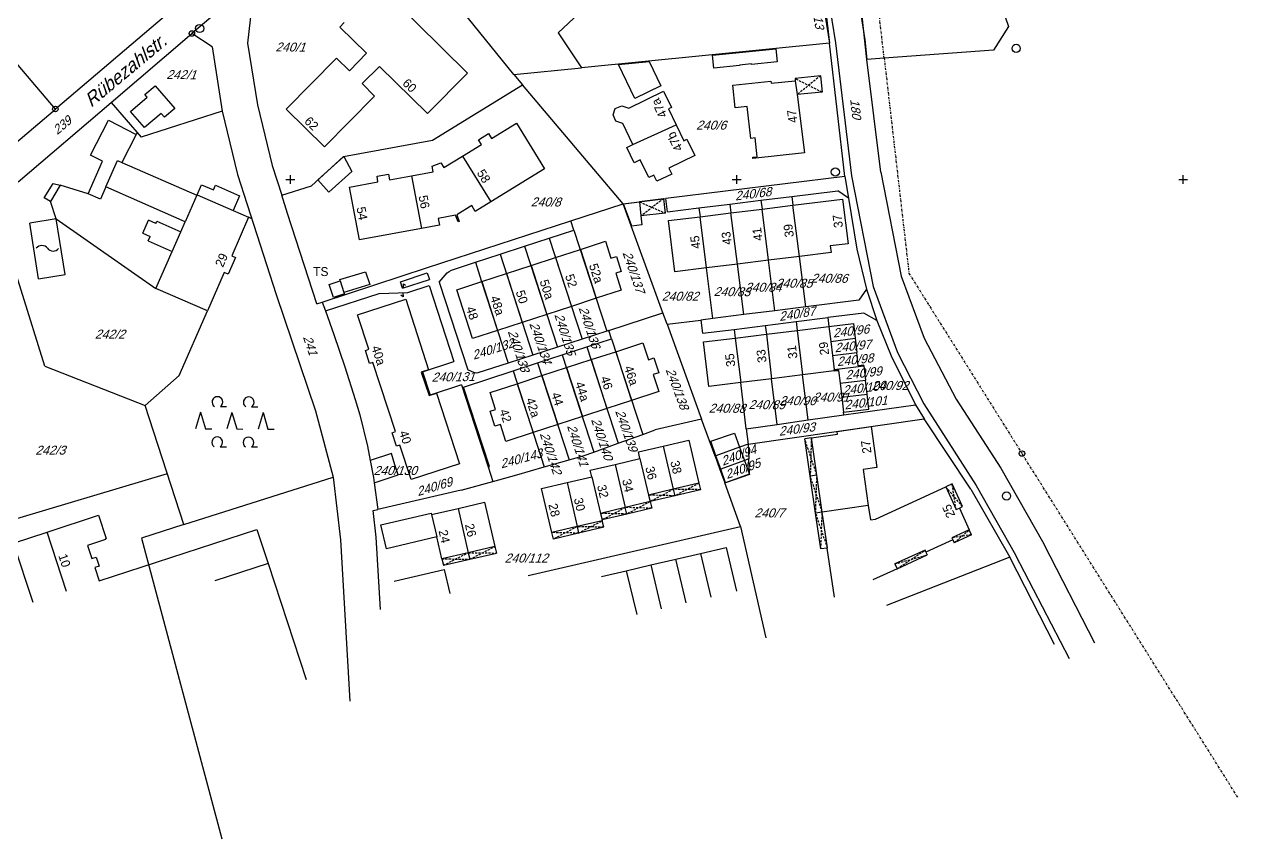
# Model space of a CAD drawing. Extents: x 4459737 to 4461180, y 5304018 to 5304640.
# Drawn here: x 4460840.4 to 4461112.2, y 5304052.4 to 5304234.8 of the extents above; entities that cross this region are included whole.
import ezdxf

# ---------------------------------------------------------------- set-up
doc = ezdxf.new("R2010")
doc.units = 0
doc.header["$MEASUREMENT"] = 0
doc.linetypes.add('DASHDOT', pattern=[1, 0.5, -0.25, 0, -0.25])
doc.linetypes.add('DASHED', pattern=[0.75, 0.5, -0.25])
for name, color, linetype in [('1', 7, 'CONTINUOUS'), ('10', 7, 'CONTINUOUS'), ('14', 7, 'CONTINUOUS'), ('15', 7, 'CONTINUOUS'), ('3', 7, 'CONTINUOUS'), ('4', 7, 'CONTINUOUS'), ('5', 7, 'CONTINUOUS'), ('6', 7, 'CONTINUOUS'), ('7', 7, 'CONTINUOUS'), ('8', 7, 'CONTINUOUS'), ('9', 7, 'CONTINUOUS')]:
    doc.layers.add(name, color=color, linetype=linetype)
doc.styles.add('txt', font='TXT', dxfattribs={"height": 0.2})

# ---------------------------------------------------------------- blocks, each defined once
blk = doc.blocks.new('10')
at = {"layer": '1', "color": 2, "linetype": 'CONTINUOUS'}
blk.add_circle((0, 0), 0.61, dxfattribs=at)
blk = doc.blocks.new('3')
at = {"layer": '1', "color": 2, "linetype": 'CONTINUOUS'}
blk.add_circle((0, 0), 0.917, dxfattribs=at)
blk = doc.blocks.new('251')
at = {"layer": '9', "color": 4, "linetype": 'CONTINUOUS'}
for centre, start, end in [((-1.249998, -0.968467), 37.767621, 142.232379), ((1.249998, 0.968467), 217.767621, 322.232379)]:
    blk.add_arc(centre, 1.581273, start, end, dxfattribs=at)
blk = doc.blocks.new('200')
at = {"layer": '9', "color": 3, "linetype": 'CONTINUOUS'}
for p, q in [((-2.586837, 3.149885), (-1.186839, 3.149885)), ((4.413153, 3.149885), (5.813151, 3.149885)), ((-6.99999, 1.849997), (-8.099988, -1.849997)), ((-6.99999, 1.849997), (-5.899991, -1.849997)), ((0, 1.849997), (-1.099998, -1.849997)), ((0, 1.849997), (1.099998, -1.849997)), ((6.99999, 1.849997), (5.899991, -1.849997)), ((6.99999, 1.849997), (8.099988, -1.849997)), ((-5.899991, -1.849997), (-4.499993, -1.849997)), ((1.099998, -1.849997), (2.499996, -1.849997)), ((8.099988, -1.849997), (9.499986, -1.849997)), ((-2.586837, -5.850101), (-1.186839, -5.850101)), ((4.413153, -5.850101), (5.813151, -5.850101))]:
    blk.add_line(p, q, dxfattribs=at)
for centre in [(-3.249995, 4.149994), (3.749994, 4.149994), (-3.249995, -4.849993), (3.749994, -4.849993)]:
    blk.add_arc(centre, 1.199998, 303.547812, 236.700279, dxfattribs=at)
blk = doc.blocks.new('400')
at = {"layer": '15', "color": 7, "linetype": 'CONTINUOUS'}
for p, q in [((-1, 0), (0, 0)), ((0, 0), (0, 1)), ((0, 0), (1, 0)), ((0, -1), (0, 0))]:
    blk.add_line(p, q, dxfattribs=at)
blk = doc.blocks.new('50')
at = {"layer": '4', "color": 2, "linetype": 'CONTINUOUS'}
for p, q in [((0, 0), (0, 0.930001)), ((0, 0.930001), (0.460001, 0.580001))]:
    blk.add_line(p, q, dxfattribs=at)

msp = doc.modelspace()

# ---------------------------------------------------------------- linework, layer by layer
at = {"layer": '10', "color": 30, "linetype": 'CONTINUOUS'}
for p, q in [((4461019.44, 5304247.46), (4461022.1, 5304230.64)), ((4461025.96, 5304248.54), (4461028.67, 5304231.29)), ((4461022.1, 5304230.64), (4461025.69, 5304200.83)), ((4461028.67, 5304231.29), (4461029.17, 5304226.91)), ((4461032.24, 5304201.63), (4461029.17, 5304226.91)), ((4460865.7, 5304210.51), (4460865.48, 5304210.08)), ((4461025.69, 5304200.83), (4461030.55, 5304176.03)), ((4461032.24, 5304201.63), (4461036.84, 5304178.35)), ((4460854.71, 5304196.83), (4460848.43, 5304198.73)), ((4460847.57, 5304191.2), (4460846.24, 5304195.08)), ((4460847.57, 5304191.2), (4460869.9, 5304175.62)), ((4460891.35, 5304191.23), (4460890.64, 5304191.54)), ((4461030.55, 5304176.03), (4461035.98, 5304161.27)), ((4461036.84, 5304178.35), (4461041.99, 5304164.45)), ((4461041.99, 5304164.45), (4461049.12, 5304150.83)), ((4461035.98, 5304161.27), (4461041.9, 5304149.8)), ((4461041.9, 5304149.8), (4461053.65, 5304131.51)), ((4461049.12, 5304150.83), (4461059.15, 5304135.34)), ((4461059.15, 5304135.34), (4461068.79, 5304118.39)), ((4461053.65, 5304131.51), (4461062.44, 5304115.93)), ((4461080.18, 5304096.15), (4461068.79, 5304118.39)), ((4461074.57, 5304092.69), (4461062.44, 5304115.93))]:
    msp.add_line(p, q, dxfattribs=at)
at = {"layer": '3', "color": 7, "linetype": 'CONTINUOUS'}
for p, q in [((4461044.25, 5304282.07), (4461060.88, 5304234.27)), ((4460950.07, 5304223.53), (4460916.49, 5304265.04)), ((4460896.97, 5304248.91), (4460877.94, 5304232.7)), ((4461018.06, 5304247.23), (4461020.76, 5304230.51)), ((4461018.87, 5304246.58), (4461020.76, 5304230.51)), ((4461029.17, 5304226.91), (4461026.74, 5304248.67)), ((4460891.52, 5304240.42), (4460890.42, 5304230.5)), ((4460968.09, 5304240.44), (4460960, 5304232.84)), ((4460873.3, 5304237.76), (4460847.36, 5304215.78)), ((4460847.36, 5304215.78), (4460832, 5304233.87)), ((4461060.88, 5304234.27), (4461057.49, 5304228.99)), ((4460859.83, 5304217.26), (4460877.94, 5304232.7)), ((4460882.47, 5304229.71), (4460877.94, 5304232.7)), ((4460890.42, 5304230.5), (4460892.63, 5304216.71)), ((4460960, 5304232.84), (4460965.25, 5304225.03)), ((4461020.76, 5304230.51), (4460965.25, 5304225.03)), ((4461024.2, 5304200.65), (4461020.76, 5304230.51)), ((4460882.47, 5304229.71), (4460884.76, 5304215.3)), ((4461057.49, 5304228.99), (4461033.02, 5304227.21)), ((4460950.07, 5304223.53), (4460965.25, 5304225.03)), ((4461033.02, 5304227.21), (4461029.17, 5304226.91)), ((4460950.07, 5304223.53), (4460952.01, 5304221.24)), ((4460931.81, 5304208.85), (4460952.01, 5304221.24)), ((4460974.56, 5304194.57), (4460952.01, 5304221.24)), ((4460839, 5304199.51), (4460859.83, 5304217.26)), ((4460859.83, 5304217.26), (4460866.61, 5304209.46)), ((4460892.63, 5304216.71), (4460895.91, 5304203.15)), ((4460834.49, 5304204.87), (4460847.36, 5304215.78)), ((4460884.76, 5304215.3), (4460866.61, 5304209.46)), ((4460884.76, 5304215.3), (4460888.18, 5304201.09)), ((4460911.94, 5304205.16), (4460931.81, 5304208.85)), ((4460895.91, 5304203.15), (4460898.06, 5304196.46)), ((4460904.72, 5304198.6), (4460911.94, 5304205.16)), ((4460888.18, 5304201.09), (4460896.8, 5304174.26)), ((4461024.2, 5304200.65), (4460984.1, 5304195.73)), ((4461024.2, 5304200.65), (4461025.04, 5304195.85)), ((4460898.06, 5304196.46), (4460904.72, 5304198.6)), ((4460899.36, 5304192.41), (4460898.06, 5304196.46)), ((4460974.56, 5304194.57), (4460984.1, 5304195.73)), ((4460984.46, 5304192.8), (4460984.1, 5304195.73)), ((4460998.47, 5304194.51), (4461005.41, 5304195.36)), ((4461005.41, 5304195.36), (4461012.35, 5304196.2)), ((4461005.41, 5304195.36), (4461005.66, 5304193.39)), ((4461012.35, 5304196.2), (4461022.62, 5304197.46)), ((4461012.35, 5304196.2), (4461012.59, 5304194.25)), ((4461025.04, 5304195.85), (4461022.62, 5304197.46)), ((4461025.04, 5304195.85), (4461026.9, 5304184.42)), ((4460845.04, 5304158.18), (4460834.25, 5304192.58)), ((4460905.95, 5304172.16), (4460899.36, 5304192.41)), ((4460962.83, 5304190.74), (4460974.56, 5304194.57)), ((4460983.44, 5304170.18), (4460974.56, 5304194.57)), ((4460984.46, 5304192.8), (4460991.53, 5304193.66)), ((4460991.53, 5304193.66), (4460998.47, 5304194.51)), ((4460991.53, 5304193.66), (4460991.77, 5304191.67)), ((4460998.47, 5304194.51), (4460998.71, 5304192.53)), ((4461000.15, 5304181.05), (4460998.71, 5304192.53)), ((4461007.09, 5304181.92), (4461005.66, 5304193.39)), ((4461014.04, 5304182.78), (4461012.59, 5304194.25)), ((4460930.73, 5304180.27), (4460962.83, 5304190.74)), ((4460963.51, 5304188.65), (4460962.83, 5304190.74)), ((4460993.21, 5304180.2), (4460991.77, 5304191.67)), ((4460952.48, 5304185.05), (4460958, 5304186.85)), ((4460958, 5304186.85), (4460963.51, 5304188.65)), ((4460958, 5304186.85), (4460965.36, 5304164.28)), ((4460963.51, 5304188.65), (4460970.87, 5304166.08)), ((4460946.97, 5304183.25), (4460952.48, 5304185.05)), ((4460952.48, 5304185.05), (4460959.84, 5304162.48)), ((4461026.9, 5304184.42), (4461029.05, 5304175.48)), ((4460936.07, 5304179.7), (4460941.46, 5304181.46)), ((4460941.46, 5304181.46), (4460946.97, 5304183.25)), ((4460941.46, 5304181.46), (4460942.77, 5304177.42)), ((4460946.97, 5304183.25), (4460954.33, 5304160.69)), ((4461008.51, 5304170.61), (4461007.09, 5304181.92)), ((4461015.45, 5304171.48), (4461014.04, 5304182.78)), ((4460907.14, 5304172.55), (4460930.73, 5304180.27)), ((4460924.64, 5304177.12), (4460930.67, 5304179.1)), ((4460930.67, 5304179.1), (4460931.16, 5304177.62)), ((4460933.37, 5304176.99), (4460935.16, 5304179.09)), ((4460935.16, 5304179.09), (4460935.57, 5304179.44)), ((4460935.57, 5304179.44), (4460936.07, 5304179.7)), ((4460994.62, 5304168.88), (4460993.21, 5304180.2)), ((4461001.56, 5304169.74), (4461000.15, 5304181.05)), ((4460925.12, 5304175.65), (4460924.64, 5304177.12)), ((4460925.12, 5304175.65), (4460931.16, 5304177.62)), ((4460926.34, 5304174.7), (4460931.08, 5304176.25)), ((4460931.08, 5304176.25), (4460936.63, 5304159.25)), ((4460933.37, 5304176.99), (4460939.75, 5304157.42)), ((4460942.77, 5304177.42), (4460948.81, 5304158.89)), ((4460896.8, 5304174.26), (4460905.6, 5304148.23)), ((4460907.86, 5304170.57), (4460919.88, 5304174.49)), ((4460919.88, 5304174.49), (4460926.34, 5304174.7)), ((4461029.05, 5304175.48), (4461027.37, 5304172.97)), ((4461029.05, 5304175.48), (4461031.37, 5304168.43)), ((4460905.95, 5304172.16), (4460907.14, 5304172.55)), ((4460907.14, 5304172.55), (4460907.86, 5304170.57)), ((4460907.86, 5304170.57), (4460909.73, 5304165.33)), ((4461008.51, 5304170.61), (4461001.56, 5304169.74)), ((4461015.45, 5304171.48), (4461008.51, 5304170.61)), ((4461027.37, 5304172.97), (4461015.45, 5304171.48)), ((4460971.32, 5304166.23), (4460983.44, 5304170.18)), ((4460984.38, 5304167.6), (4460983.44, 5304170.18)), ((4460984.38, 5304167.6), (4460991.95, 5304168.54)), ((4460994.62, 5304168.88), (4460991.95, 5304168.54)), ((4460991.95, 5304168.54), (4460992.33, 5304165.57)), ((4461001.56, 5304169.74), (4460994.62, 5304168.88)), ((4461006.39, 5304167.32), (4461013.33, 5304168.19)), ((4461013.33, 5304168.19), (4461020.42, 5304169.07)), ((4461013.33, 5304168.19), (4461013.56, 5304166.21)), ((4461028.5, 5304170.08), (4461020.42, 5304169.07)), ((4461020.42, 5304169.07), (4461020.66, 5304167.09)), ((4461020.66, 5304167.09), (4461026.13, 5304167.77)), ((4461026.13, 5304167.77), (4461026.52, 5304164.44)), ((4461031.37, 5304168.43), (4461028.5, 5304170.08)), ((4461031.37, 5304168.43), (4461034.6, 5304160.55)), ((4460909.73, 5304165.33), (4460912.19, 5304158.06)), ((4460970.87, 5304166.08), (4460965.36, 5304164.28)), ((4460971.32, 5304166.23), (4460970.87, 5304166.08)), ((4460971.94, 5304164.33), (4460971.32, 5304166.23)), ((4460984.38, 5304167.6), (4460992.12, 5304146.34)), ((4460992.33, 5304165.57), (4460999.44, 5304166.45)), ((4460999.44, 5304166.45), (4461006.39, 5304167.32)), ((4460999.44, 5304166.45), (4460999.68, 5304164.47)), ((4461006.39, 5304167.32), (4461006.63, 5304165.34)), ((4461006.63, 5304165.34), (4461007.81, 5304155.4)), ((4461013.56, 5304166.21), (4461014.76, 5304156.27)), ((4461020.66, 5304167.09), (4461021.05, 5304163.76)), ((4460959.84, 5304162.48), (4460954.33, 5304160.69)), ((4460965.36, 5304164.28), (4460959.84, 5304162.48)), ((4460960.91, 5304160.73), (4460966.43, 5304162.53)), ((4460966.43, 5304162.53), (4460971.94, 5304164.33)), ((4460966.43, 5304162.53), (4460973.47, 5304140.93)), ((4460971.94, 5304164.33), (4460978.93, 5304142.9)), ((4460999.68, 5304164.47), (4461000.88, 5304154.52)), ((4461021.05, 5304163.76), (4461026.52, 5304164.44)), ((4461021.05, 5304163.76), (4461021.42, 5304160.59)), ((4461026.52, 5304164.44), (4461026.88, 5304161.27)), ((4460954.33, 5304160.69), (4460948.81, 5304158.89)), ((4460955.4, 5304158.93), (4460960.91, 5304160.73)), ((4460960.91, 5304160.73), (4460968.01, 5304138.96)), ((4461021.42, 5304160.59), (4461026.88, 5304161.27)), ((4461021.42, 5304160.59), (4461021.79, 5304157.44)), ((4461027.23, 5304158.26), (4461026.88, 5304161.27)), ((4461034.6, 5304160.55), (4461040.05, 5304149.54)), ((4460845.04, 5304158.18), (4460867.45, 5304149.38)), ((4460912.19, 5304158.06), (4460914.52, 5304150.75)), ((4460929.62, 5304156.96), (4460936.63, 5304159.25)), ((4460929.62, 5304156.96), (4460931.33, 5304151.73)), ((4460938.81, 5304153.52), (4460949.89, 5304157.13)), ((4460941.27, 5304156.72), (4460939.75, 5304157.42)), ((4460948.81, 5304158.89), (4460942.03, 5304156.68)), ((4460949.89, 5304157.13), (4460955.4, 5304158.93)), ((4460949.89, 5304157.13), (4460956.89, 5304135.65)), ((4460955.4, 5304158.93), (4460962.48, 5304137.22)), ((4461021.79, 5304157.44), (4461028.49, 5304158.26)), ((4461021.83, 5304157.16), (4461021.79, 5304157.44)), ((4461021.83, 5304157.16), (4461022.82, 5304157.27)), ((4461022.82, 5304157.27), (4461023.16, 5304154.41)), ((4461028.47, 5304158.41), (4461027.23, 5304158.26)), ((4461028.49, 5304158.26), (4461028.47, 5304158.41)), ((4461028.49, 5304158.26), (4461028.86, 5304155.09)), ((4460941.64, 5304156.64), (4460941.27, 5304156.72)), ((4460942.03, 5304156.68), (4460941.64, 5304156.64)), ((4461002.11, 5304144.19), (4461000.88, 5304154.52)), ((4461009.04, 5304145.18), (4461007.81, 5304155.4)), ((4461015.97, 5304146.16), (4461014.76, 5304156.27)), ((4461023.16, 5304154.41), (4461028.86, 5304155.09)), ((4461023.16, 5304154.41), (4461023.53, 5304151.23)), ((4461029.23, 5304151.92), (4461028.86, 5304155.09)), ((4460938.33, 5304154.02), (4460931.33, 5304151.73)), ((4460938.33, 5304154.02), (4460944.32, 5304135.66)), ((4460944.6, 5304135.76), (4460938.81, 5304153.52)), ((4461023.53, 5304151.23), (4461029.23, 5304151.92)), ((4461029.62, 5304148.58), (4461029.23, 5304151.92)), ((4460876.16, 5304122.72), (4460867.45, 5304149.38)), ((4460914.52, 5304150.75), (4460915.59, 5304147.31)), ((4461023.53, 5304151.23), (4461023.93, 5304147.9)), ((4461024, 5304147.28), (4461040.05, 5304149.54)), ((4461040.05, 5304149.54), (4461042, 5304146.38)), ((4460905.6, 5304148.23), (4460909.57, 5304133.33)), ((4460915.59, 5304147.31), (4460917.26, 5304140.31)), ((4460992.12, 5304146.34), (4460981.76, 5304143.92)), ((4460995.14, 5304138.06), (4460992.12, 5304146.34)), ((4461002.55, 5304140.75), (4461042, 5304146.38)), ((4461009.04, 5304145.18), (4461015.97, 5304146.16)), ((4461015.97, 5304146.16), (4461024, 5304147.28)), ((4461023.93, 5304147.9), (4461029.62, 5304148.58)), ((4461024, 5304147.28), (4461023.93, 5304147.9)), ((4461052.42, 5304130.65), (4461042, 5304146.38)), ((4460978.93, 5304142.9), (4460981.76, 5304143.92)), ((4461002.11, 5304144.19), (4461009.04, 5304145.18)), ((4461002.11, 5304144.19), (4461002.55, 5304140.75)), ((4460968.01, 5304138.96), (4460973.47, 5304140.93)), ((4460973.47, 5304140.93), (4460978.93, 5304142.9)), ((4461002.55, 5304140.75), (4461000.62, 5304140.05)), ((4461002.55, 5304140.75), (4461002.67, 5304137.43)), ((4460917.26, 5304140.31), (4460917.87, 5304137.07)), ((4460922.63, 5304138.62), (4460917.87, 5304137.07)), ((4460923.42, 5304136.14), (4460922.63, 5304138.62)), ((4460962.48, 5304137.22), (4460965.63, 5304138.1)), ((4460965.63, 5304138.1), (4460968.01, 5304138.96)), ((4460995.14, 5304138.06), (4460995.33, 5304138.13)), ((4460995.14, 5304138.06), (4460996.22, 5304135.08)), ((4461000.62, 5304140.05), (4460995.33, 5304138.13)), ((4460917.87, 5304137.07), (4460918.6, 5304133.24)), ((4460924.17, 5304133.86), (4460923.42, 5304136.14)), ((4460944.32, 5304135.66), (4460944.6, 5304135.76)), ((4460944.32, 5304135.66), (4460945.38, 5304132.41)), ((4460950.73, 5304133.91), (4460956.89, 5304135.65)), ((4460956.89, 5304135.65), (4460962.48, 5304137.22)), ((4460996.22, 5304135.08), (4460996.41, 5304135.15)), ((4461001.7, 5304137.08), (4460996.41, 5304135.15)), ((4461002.67, 5304137.43), (4461001.7, 5304137.08)), ((4461002.82, 5304134.1), (4461002.67, 5304137.43)), ((4460876.16, 5304122.72), (4460909.57, 5304133.33)), ((4460909.57, 5304133.33), (4460911.27, 5304119.35)), ((4460918.6, 5304133.24), (4460918.76, 5304132.1)), ((4460918.76, 5304132.1), (4460924.17, 5304133.86)), ((4460938.29, 5304130.42), (4460945.38, 5304132.41)), ((4460945.38, 5304132.41), (4460950.73, 5304133.91)), ((4460996.22, 5304135.08), (4460997.31, 5304132.09)), ((4460997.31, 5304132.09), (4461002.82, 5304134.1)), ((4460918.76, 5304132.1), (4460919.61, 5304126.11)), ((4460938.29, 5304130.42), (4460919.61, 5304126.11)), ((4461000.87, 5304122.32), (4460997.31, 5304132.09)), ((4461052.42, 5304130.65), (4461061.19, 5304115.45)), ((4460918.54, 5304125.86), (4460919.61, 5304126.11)), ((4460919.26, 5304119.91), (4460918.54, 5304125.86)), ((4460876.16, 5304122.72), (4460866.66, 5304119.72)), ((4460953.31, 5304111.33), (4461000.87, 5304122.32)), ((4461000.87, 5304122.32), (4461006.51, 5304097.34)), ((4460866.66, 5304119.72), (4460884.62, 5304052.39)), ((4460911.27, 5304119.35), (4460913.35, 5304083.2)), ((4460920.2, 5304103.75), (4460919.26, 5304119.91)), ((4461061.19, 5304115.45), (4461033.53, 5304104.59)), ((4461071.19, 5304095.86), (4461061.19, 5304115.45))]:
    msp.add_line(p, q, dxfattribs=at)
at = {"layer": '3', "color": 7, "linetype": 'DASHDOT'}
for p, q in [((4461033.02, 5304227.21), (4461030.45, 5304249.6)), ((4461033.02, 5304227.21), (4461038.58, 5304178.99)), ((4461038.58, 5304178.99), (4461063.9, 5304138.64)), ((4461112.22, 5304061.68), (4461063.9, 5304138.64))]:
    msp.add_line(p, q, dxfattribs=at)
at = {"layer": '5', "color": 1, "linetype": 'CONTINUOUS'}
for p, q in [((4460920.4, 5304242.88), (4460939.69, 5304223.82)), ((4460911.09, 5304234.14), (4460912.03, 5304235.13)), ((4460917.08, 5304228.28), (4460911.09, 5304234.14)), ((4460913.23, 5304224.34), (4460917.08, 5304228.28)), ((4460994.6, 5304227.88), (4461008.75, 5304229.27)), ((4460994.89, 5304224.94), (4460994.6, 5304227.88)), ((4461008.75, 5304229.27), (4461009.04, 5304226.34)), ((4460899.08, 5304215.76), (4460910.34, 5304227.17)), ((4460910.34, 5304227.17), (4460913.23, 5304224.34)), ((4460919.98, 5304225.31), (4460916.09, 5304221.49)), ((4460930.71, 5304214.75), (4460919.98, 5304225.31)), ((4460973.5, 5304225.75), (4460980.37, 5304226.44)), ((4460977.18, 5304218.15), (4460973.5, 5304225.75)), ((4460980.37, 5304226.44), (4460983.02, 5304220.99)), ((4461000.64, 5304225.51), (4460994.89, 5304224.94)), ((4461003.29, 5304225.9), (4461000.63, 5304225.64)), ((4461000.63, 5304225.64), (4461000.64, 5304225.51)), ((4461003.3, 5304225.77), (4461003.29, 5304225.9)), ((4461009.04, 5304226.34), (4461003.3, 5304225.77)), ((4460939.69, 5304223.82), (4460930.71, 5304214.75)), ((4461007.68, 5304221.54), (4461013.12, 5304222.12)), ((4461013.12, 5304222.12), (4461013.52, 5304219.01)), ((4460867.42, 5304219.02), (4460869.72, 5304221.01)), ((4460869.72, 5304221.01), (4460874.1, 5304215.92)), ((4460916.09, 5304221.49), (4460918.89, 5304218.68)), ((4460975.8, 5304215.96), (4460983.62, 5304219.76)), ((4460983.02, 5304220.99), (4460977.18, 5304218.15)), ((4460983.62, 5304219.76), (4460985.38, 5304216.14)), ((4460999.11, 5304221.12), (4461007.62, 5304222.03)), ((4460999.66, 5304216.06), (4460999.11, 5304221.12)), ((4461007.62, 5304222.03), (4461007.68, 5304221.54)), ((4460864.22, 5304215.26), (4460867.91, 5304218.45)), ((4460867.91, 5304218.45), (4460867.42, 5304219.02)), ((4460918.89, 5304218.68), (4460907.62, 5304207.3)), ((4461013.52, 5304219.01), (4461015.17, 5304205.96)), ((4460867.34, 5304211.63), (4460864.22, 5304215.26)), ((4460871.03, 5304214.81), (4460867.34, 5304211.63)), ((4460871.78, 5304213.93), (4460871.03, 5304214.81)), ((4460874.1, 5304215.92), (4460871.78, 5304213.93)), ((4460907.62, 5304207.3), (4460899.08, 5304215.76)), ((4460972.31, 5304214.51), (4460972.8, 5304215.92)), ((4460972.93, 5304213.1), (4460972.31, 5304214.51)), ((4460972.8, 5304215.92), (4460974.25, 5304216.49)), ((4460974.25, 5304216.49), (4460975.8, 5304215.96)), ((4460985.38, 5304216.14), (4460984.71, 5304215.82)), ((4460984.71, 5304215.82), (4460986.44, 5304212.26)), ((4461002.35, 5304216.35), (4460999.66, 5304216.06)), ((4461003.13, 5304209.2), (4461002.35, 5304216.35)), ((4460855.27, 5304205.47), (4460859.28, 5304213.27)), ((4460859.28, 5304213.27), (4460865.48, 5304210.08)), ((4460945.08, 5304209.21), (4460950.66, 5304212.63)), ((4460950.66, 5304212.63), (4460956.96, 5304202.39)), ((4460974.46, 5304212.55), (4460972.93, 5304213.1)), ((4460976.74, 5304207.81), (4460974.46, 5304212.55)), ((4460976.74, 5304207.81), (4460986.44, 5304212.26)), ((4460986.44, 5304212.26), (4460988.18, 5304208.68)), ((4460865.48, 5304210.08), (4460862.25, 5304203.82)), ((4460942.18, 5304208.91), (4460944.42, 5304210.28)), ((4460942.84, 5304207.84), (4460942.18, 5304208.91)), ((4460944.42, 5304210.28), (4460945.08, 5304209.21)), ((4460988.18, 5304208.68), (4460988.85, 5304209)), ((4460988.85, 5304209), (4460990.61, 5304205.39)), ((4461004.12, 5304209.31), (4461003.13, 5304209.2)), ((4461004.58, 5304205.11), (4461004.12, 5304209.31)), ((4460938.55, 5304205.21), (4460942.84, 5304207.84)), ((4460975.39, 5304207.16), (4460976.74, 5304207.81)), ((4460977.02, 5304203.76), (4460975.39, 5304207.16)), ((4461015.17, 5304205.96), (4461003.62, 5304204.7)), ((4460854.71, 5304196.83), (4460857.89, 5304204.12)), ((4460857.89, 5304204.12), (4460855.27, 5304205.47)), ((4460858.69, 5304198.35), (4460861.27, 5304204.25)), ((4460861.27, 5304204.25), (4460862.25, 5304203.82)), ((4460862.25, 5304203.82), (4460879.04, 5304196.47)), ((4460906.19, 5304199.92), (4460911.96, 5304205.19)), ((4460911.96, 5304205.19), (4460913.76, 5304201.8)), ((4460931.77, 5304203), (4460933.72, 5304203.73)), ((4460933.72, 5304203.73), (4460934.38, 5304202.66)), ((4460934.38, 5304202.66), (4460938.55, 5304205.21)), ((4460938.55, 5304205.21), (4460944.91, 5304194.98)), ((4460978.37, 5304204.41), (4460977.02, 5304203.76)), ((4460980.29, 5304200.44), (4460978.37, 5304204.41)), ((4460990.61, 5304205.39), (4460984.78, 5304202.58)), ((4461003.59, 5304205), (4461004.58, 5304205.11)), ((4461003.62, 5304204.7), (4461003.59, 5304205)), ((4460913.76, 5304201.8), (4460908.61, 5304197.17)), ((4460919.44, 5304200.73), (4460922.02, 5304201.21)), ((4460919.63, 5304199.46), (4460919.44, 5304200.73)), ((4460922.02, 5304201.21), (4460922.22, 5304199.94)), ((4460922.22, 5304199.94), (4460927.12, 5304200.85)), ((4460927.12, 5304200.85), (4460932, 5304201.75)), ((4460927.12, 5304200.85), (4460929.4, 5304189.04)), ((4460932, 5304201.75), (4460931.77, 5304203)), ((4460956.96, 5304202.39), (4460944.91, 5304194.98)), ((4460981.46, 5304201.01), (4460980.29, 5304200.44)), ((4460982.13, 5304199.63), (4460981.46, 5304201.01)), ((4460985.43, 5304201.22), (4460982.13, 5304199.63)), ((4460984.78, 5304202.58), (4460985.43, 5304201.22)), ((4460844.88, 5304195.93), (4460846.88, 5304199.12)), ((4460848.43, 5304198.73), (4460846.24, 5304195.08)), ((4460846.88, 5304199.12), (4460848.43, 5304198.73)), ((4460858.69, 5304198.35), (4460857.48, 5304195.61)), ((4460876.46, 5304190.52), (4460858.69, 5304198.35)), ((4460879.1, 5304196.59), (4460880.07, 5304198.84)), ((4460880.07, 5304198.84), (4460882.76, 5304197.68)), ((4460882.76, 5304197.68), (4460883.2, 5304198.7)), ((4460883.2, 5304198.7), (4460888.63, 5304196.35)), ((4460908.61, 5304197.17), (4460906.19, 5304199.92)), ((4460913.23, 5304198.28), (4460919.63, 5304199.46)), ((4460915.46, 5304186.46), (4460913.23, 5304198.28)), ((4460846.24, 5304195.08), (4460844.88, 5304195.93)), ((4460857.48, 5304195.61), (4460854.71, 5304196.83)), ((4460879.04, 5304196.47), (4460876.46, 5304190.52)), ((4460879.04, 5304196.47), (4460879.1, 5304196.59)), ((4460879.1, 5304196.59), (4460887.2, 5304193.04)), ((4460888.63, 5304196.35), (4460887.2, 5304193.04)), ((4460944.91, 5304194.98), (4460941.44, 5304192.84)), ((4460974.64, 5304194.58), (4460978.2, 5304195.02)), ((4460978.2, 5304195.02), (4460978.54, 5304191.85)), ((4461012.59, 5304194.25), (4461023.72, 5304195.62)), ((4461023.72, 5304195.62), (4461024.95, 5304185.63)), ((4460887.2, 5304193.04), (4460890.64, 5304191.54)), ((4460940.63, 5304194.16), (4460937.26, 5304192.11)), ((4460941.44, 5304192.84), (4460940.63, 5304194.16)), ((4460976.48, 5304189.56), (4460974.64, 5304194.58)), ((4460991.77, 5304191.67), (4460998.71, 5304192.53)), ((4460998.71, 5304192.53), (4461005.66, 5304193.39)), ((4461005.66, 5304193.39), (4461012.59, 5304194.25)), ((4460875.46, 5304188.27), (4460876.46, 5304190.52)), ((4460890.64, 5304191.54), (4460886.87, 5304182.93)), ((4460933.42, 5304189.78), (4460929.4, 5304189.04)), ((4460937, 5304192), (4460933.14, 5304191.3)), ((4460933.14, 5304191.3), (4460933.42, 5304189.78)), ((4460937.57, 5304190.52), (4460937, 5304192)), ((4460937.26, 5304192.11), (4460937.82, 5304190.62)), ((4460937.82, 5304190.62), (4460937.57, 5304190.52)), ((4460978.76, 5304189.87), (4460976.48, 5304189.56)), ((4460978.54, 5304191.85), (4460978.76, 5304189.87)), ((4460984.72, 5304190.82), (4460991.77, 5304191.67)), ((4460986.1, 5304179.34), (4460984.72, 5304190.82)), ((4460873.53, 5304183.88), (4460875.46, 5304188.27)), ((4460929.4, 5304189.04), (4460915.46, 5304186.46)), ((4460959.43, 5304182.52), (4460964.98, 5304184.33)), ((4460964.98, 5304184.33), (4460970.58, 5304186.16)), ((4460964.98, 5304184.33), (4460968.54, 5304173.4)), ((4460970.58, 5304186.16), (4460971.82, 5304182.36)), ((4461024.95, 5304185.63), (4461020.96, 5304185.14)), ((4461020.96, 5304185.14), (4461021.14, 5304183.65)), ((4460869.9, 5304175.62), (4460873.53, 5304183.88)), ((4460887.73, 5304182.55), (4460886.07, 5304178.78)), ((4460886.87, 5304182.93), (4460887.73, 5304182.55)), ((4460953.93, 5304180.74), (4460959.43, 5304182.52)), ((4460959.43, 5304182.52), (4460963.01, 5304171.6)), ((4460971.82, 5304182.36), (4460973.05, 5304182.76)), ((4460973.05, 5304182.76), (4460974.13, 5304179.43)), ((4461007.09, 5304181.92), (4461000.15, 5304181.05)), ((4461014.04, 5304182.78), (4461007.09, 5304181.92)), ((4461021.14, 5304183.65), (4461014.04, 5304182.78)), ((4460885.21, 5304179.15), (4460881.45, 5304170.56)), ((4460886.07, 5304178.78), (4460885.21, 5304179.15)), ((4460911.06, 5304177.6), (4460916.82, 5304179.36)), ((4460916.82, 5304179.36), (4460917.78, 5304176.49)), ((4460942.87, 5304177.13), (4460948.39, 5304178.93)), ((4460948.39, 5304178.93), (4460953.93, 5304180.74)), ((4460948.39, 5304178.93), (4460951.95, 5304167.99)), ((4460953.93, 5304180.74), (4460957.49, 5304169.79)), ((4460974.13, 5304179.43), (4460972.9, 5304179.03)), ((4460972.9, 5304179.03), (4460974.14, 5304175.22)), ((4460993.21, 5304180.2), (4460986.1, 5304179.34)), ((4461000.15, 5304181.05), (4460993.21, 5304180.2)), ((4460908.68, 5304176.46), (4460911.16, 5304177.3)), ((4460909.65, 5304173.58), (4460908.68, 5304176.46)), ((4460911.16, 5304177.3), (4460911.06, 5304177.6)), ((4460911.16, 5304177.3), (4460912.02, 5304174.73)), ((4460917.78, 5304176.49), (4460912.02, 5304174.73)), ((4460937.26, 5304175.32), (4460942.87, 5304177.13)), ((4460942.87, 5304177.13), (4460946.42, 5304166.19)), ((4460881.45, 5304170.56), (4460869.9, 5304175.62)), ((4460912.13, 5304174.42), (4460909.65, 5304173.58)), ((4460912.02, 5304174.73), (4460912.13, 5304174.42)), ((4460915.06, 5304169.72), (4460925.84, 5304173.22)), ((4460925.84, 5304173.22), (4460930.96, 5304157.42)), ((4460940.81, 5304164.37), (4460937.26, 5304175.32)), ((4460968.54, 5304173.4), (4460963.01, 5304171.6)), ((4460974.14, 5304175.22), (4460968.54, 5304173.4)), ((4460963.01, 5304171.6), (4460957.49, 5304169.79)), ((4460917.56, 5304161.98), (4460915.06, 5304169.72)), ((4460951.95, 5304167.99), (4460946.42, 5304166.19)), ((4460957.49, 5304169.79), (4460951.95, 5304167.99)), ((4460946.42, 5304166.19), (4460940.81, 5304164.37)), ((4460999.68, 5304164.47), (4461006.63, 5304165.34)), ((4461006.63, 5304165.34), (4461013.56, 5304166.21)), ((4461013.56, 5304166.21), (4461020.66, 5304167.09)), ((4460972.88, 5304161.45), (4460978.99, 5304163.44)), ((4460978.99, 5304163.44), (4460980.22, 5304159.65)), ((4460992.56, 5304163.63), (4460999.68, 5304164.47)), ((4460993.73, 5304153.68), (4460992.56, 5304163.63)), ((4460916.8, 5304161.73), (4460917.56, 5304161.98)), ((4460917.75, 5304158.77), (4460916.8, 5304161.73)), ((4460961.87, 5304157.88), (4460967.38, 5304159.67)), ((4460967.38, 5304159.67), (4460972.88, 5304161.45)), ((4460967.38, 5304159.67), (4460970.93, 5304148.75)), ((4460972.88, 5304161.45), (4460976.41, 5304150.54)), ((4460980.22, 5304159.65), (4460981.46, 5304160.05)), ((4460981.46, 5304160.05), (4460982.54, 5304156.74)), ((4460918.51, 5304159.02), (4460917.75, 5304158.77)), ((4460923.57, 5304143.55), (4460918.51, 5304159.02)), ((4460930.96, 5304157.42), (4460929.31, 5304156.86)), ((4460929.31, 5304156.86), (4460931.09, 5304151.63)), ((4460956.36, 5304156.08), (4460961.87, 5304157.88)), ((4460961.87, 5304157.88), (4460965.43, 5304146.95)), ((4461021.83, 5304157.16), (4461014.76, 5304156.27)), ((4461021.81, 5304157.29), (4461021.79, 5304157.44)), ((4461022.79, 5304157.41), (4461021.81, 5304157.29)), ((4461021.81, 5304157.29), (4461021.83, 5304157.16)), ((4461022.82, 5304157.27), (4461022.79, 5304157.41)), ((4460944.74, 5304152.3), (4460950.84, 5304154.28)), ((4460950.84, 5304154.28), (4460956.36, 5304156.08)), ((4460950.84, 5304154.28), (4460954.4, 5304143.35)), ((4460956.36, 5304156.08), (4460959.92, 5304145.15)), ((4460982.54, 5304156.74), (4460981.3, 5304156.34)), ((4460981.3, 5304156.34), (4460982.54, 5304152.55)), ((4461000.88, 5304154.52), (4460993.73, 5304153.68)), ((4461007.81, 5304155.4), (4461000.88, 5304154.52)), ((4461014.76, 5304156.27), (4461007.81, 5304155.4)), ((4460931.09, 5304151.63), (4460932.73, 5304152.19)), ((4460932.73, 5304152.19), (4460937.91, 5304136.33)), ((4460945.97, 5304148.5), (4460944.74, 5304152.3)), ((4460982.54, 5304152.55), (4460976.41, 5304150.54)), ((4460970.93, 5304148.75), (4460965.43, 5304146.95)), ((4460976.41, 5304150.54), (4460970.93, 5304148.75)), ((4460944.73, 5304148.1), (4460945.97, 5304148.5)), ((4460945.82, 5304144.74), (4460944.73, 5304148.1)), ((4460965.43, 5304146.95), (4460959.92, 5304145.15)), ((4460922.8, 5304143.3), (4460923.57, 5304143.55)), ((4460923.79, 5304140.29), (4460922.8, 5304143.3)), ((4460947.05, 5304145.15), (4460945.82, 5304144.74)), ((4460948.3, 5304141.37), (4460947.05, 5304145.15)), ((4460954.4, 5304143.35), (4460948.3, 5304141.37)), ((4460959.92, 5304145.15), (4460954.4, 5304143.35)), ((4461022.46, 5304143.59), (4461030.08, 5304144.68)), ((4461022.54, 5304143), (4461022.46, 5304143.59)), ((4461030.08, 5304144.68), (4461031.41, 5304135.52)), ((4460983.53, 5304140.31), (4460989.25, 5304141.67)), ((4460989.25, 5304141.67), (4460991.54, 5304132)), ((4460994.2, 5304141.38), (4460999.52, 5304143.22)), ((4460995.33, 5304138.13), (4460994.2, 5304141.38)), ((4460999.52, 5304143.22), (4461000.62, 5304140.05)), ((4461016.71, 5304142.17), (4461022.54, 5304143)), ((4461017.94, 5304133.8), (4461016.71, 5304142.17)), ((4460924.55, 5304140.54), (4460923.79, 5304140.29)), ((4460927.06, 5304132.83), (4460924.55, 5304140.54)), ((4460977.97, 5304138.99), (4460983.53, 5304140.31)), ((4460978.32, 5304137.54), (4460977.97, 5304138.99)), ((4460983.53, 5304140.31), (4460985.79, 5304130.64)), ((4460996.41, 5304135.15), (4460995.33, 5304138.13)), ((4461000.62, 5304140.05), (4461001.7, 5304137.08)), ((4460937.91, 5304136.33), (4460927.06, 5304132.83)), ((4460967.18, 5304134.89), (4460972.79, 5304136.22)), ((4460972.79, 5304136.22), (4460978.32, 5304137.54)), ((4460972.79, 5304136.22), (4460975.03, 5304126.55)), ((4460978.32, 5304137.54), (4460980.25, 5304129.33)), ((4460997.51, 5304132.05), (4460996.41, 5304135.15)), ((4461001.7, 5304137.08), (4461002.82, 5304133.94)), ((4461031.41, 5304135.52), (4461028.3, 5304135.07)), ((4460962.01, 5304132.15), (4460967.52, 5304133.45)), ((4460967.52, 5304133.45), (4460967.18, 5304134.89)), ((4460967.52, 5304133.45), (4460969.48, 5304125.23)), ((4461002.82, 5304133.94), (4460997.51, 5304132.05)), ((4461019.16, 5304125.52), (4461017.94, 5304133.8)), ((4461028.3, 5304135.07), (4461029.47, 5304127.01)), ((4460956.26, 5304130.78), (4460962.01, 5304132.15)), ((4460958.59, 5304120.94), (4460956.26, 5304130.78)), ((4460962.01, 5304132.15), (4460964.23, 5304122.27)), ((4460985.79, 5304130.64), (4460980.25, 5304129.33)), ((4460991.54, 5304132), (4460985.79, 5304130.64)), ((4461031.1, 5304123.97), (4461046.82, 5304131.17)), ((4461046.82, 5304131.17), (4461049.14, 5304126.09)), ((4460937.59, 5304126.34), (4460943.53, 5304127.72)), ((4460943.53, 5304127.72), (4460945.82, 5304117.81)), ((4460980.6, 5304127.87), (4460975.03, 5304126.55)), ((4460980.25, 5304129.33), (4460980.6, 5304127.87)), ((4461029.47, 5304127.01), (4461019.16, 5304125.52)), ((4461029.47, 5304127.01), (4461029.93, 5304123.8)), ((4460845.51, 5304121.05), (4460857.04, 5304124.82)), ((4460857.04, 5304124.82), (4460858.73, 5304119.64)), ((4460920.29, 5304122.67), (4460931.57, 5304125.3)), ((4460931.57, 5304125.3), (4460931.65, 5304124.97)), ((4460931.65, 5304124.97), (4460937.59, 5304126.34)), ((4460931.65, 5304124.97), (4460932.81, 5304119.97)), ((4460937.59, 5304126.34), (4460939.87, 5304116.44)), ((4460975.03, 5304126.55), (4460969.48, 5304125.23)), ((4460969.48, 5304125.23), (4460969.83, 5304123.77)), ((4461020.34, 5304117.49), (4461019.16, 5304125.52)), ((4461049.14, 5304126.09), (4461049.87, 5304126.42)), ((4461049.87, 5304126.42), (4461052.09, 5304121.56)), ((4460857.2, 5304110.16), (4460892.51, 5304121.65)), ((4460892.51, 5304121.65), (4460895, 5304114.04)), ((4460921.57, 5304117.29), (4460920.29, 5304122.67)), ((4460964.23, 5304122.27), (4460958.59, 5304120.94)), ((4460969.86, 5304123.61), (4460964.23, 5304122.27)), ((4460969.83, 5304123.77), (4460969.86, 5304123.61)), ((4461029.93, 5304123.8), (4461031.1, 5304123.97)), ((4461052.09, 5304121.56), (4461048.19, 5304119.77)), ((4460838, 5304118.59), (4460845.51, 5304121.05)), ((4460849.88, 5304107.75), (4460845.51, 5304121.05)), ((4460858.58, 5304119.38), (4460854.58, 5304118.08)), ((4460858.73, 5304119.64), (4460858.52, 5304119.57)), ((4460858.52, 5304119.57), (4460858.58, 5304119.38)), ((4460932.81, 5304119.97), (4460921.57, 5304117.29)), ((4460933.94, 5304115.06), (4460932.81, 5304119.97)), ((4461048.4, 5304119.32), (4461042.38, 5304116.57)), ((4461048.19, 5304119.77), (4461048.4, 5304119.32)), ((4460842.36, 5304105.28), (4460838, 5304118.59)), ((4460854.58, 5304118.08), (4460855.53, 5304115.15)), ((4460939.87, 5304116.44), (4460933.94, 5304115.06)), ((4460945.82, 5304117.81), (4460939.87, 5304116.44)), ((4460986.36, 5304114.99), (4460991.9, 5304116.27)), ((4460991.9, 5304116.27), (4460997.64, 5304117.61)), ((4460991.9, 5304116.27), (4460994.18, 5304106.46)), ((4460997.64, 5304117.61), (4460999.93, 5304107.8)), ((4461020.26, 5304117.48), (4461020.34, 5304117.49)), ((4461021.88, 5304106.49), (4461020.26, 5304117.48)), ((4461042.18, 5304117.02), (4461035.43, 5304113.93)), ((4461042.38, 5304116.57), (4461042.18, 5304117.02)), ((4460855.53, 5304115.15), (4460856.52, 5304115.47)), ((4460857.19, 5304113.43), (4460856.24, 5304113.12)), ((4460856.52, 5304115.47), (4460857.19, 5304113.43)), ((4460895, 5304114.04), (4460883.09, 5304110.13)), ((4460895, 5304114.04), (4460903.51, 5304088.04)), ((4460975.25, 5304112.41), (4460980.76, 5304113.69)), ((4460980.76, 5304113.69), (4460986.36, 5304114.99)), ((4460980.76, 5304113.69), (4460983.1, 5304103.89)), ((4460988.64, 5304105.18), (4460986.36, 5304114.99)), ((4461035.43, 5304113.93), (4461035.93, 5304112.84)), ((4460856.24, 5304113.12), (4460857.2, 5304110.16)), ((4460923.27, 5304110.09), (4460934.48, 5304112.66)), ((4460934.48, 5304112.66), (4460935.71, 5304107.3)), ((4460969.72, 5304111.13), (4460975.25, 5304112.41)), ((4460975.25, 5304112.41), (4460977.58, 5304102.61)), ((4461035.93, 5304112.84), (4461030.47, 5304110.33))]:
    msp.add_line(p, q, dxfattribs=at)
at = {"layer": '6', "color": 1, "linetype": 'CONTINUOUS'}
for p, q in [((4461018.75, 5304223.22), (4461013.07, 5304222.61)), ((4461013.07, 5304222.61), (4461013.12, 5304222.12)), ((4461018.75, 5304223.22), (4461019.14, 5304219.54)), ((4461019.14, 5304219.54), (4461013.52, 5304219.01)), ((4460983.56, 5304195.67), (4460978.2, 5304195.02)), ((4460983.56, 5304195.67), (4460983.95, 5304192.5)), ((4460983.95, 5304192.5), (4460978.54, 5304191.85)), ((4460866.93, 5304187.99), (4460868.22, 5304190.92)), ((4460869.86, 5304190.19), (4460868.22, 5304190.92)), ((4460869.86, 5304190.19), (4460870.07, 5304190.65)), ((4460870.07, 5304190.65), (4460875.46, 5304188.27)), ((4460866.93, 5304187.99), (4460868.58, 5304187.27)), ((4460868.13, 5304186.26), (4460868.58, 5304187.27)), ((4460868.13, 5304186.26), (4460873.53, 5304183.88)), ((4461016.71, 5304142.17), (4461015.22, 5304141.95)), ((4461016.45, 5304133.58), (4461015.22, 5304141.95)), ((4461017.94, 5304133.8), (4461016.45, 5304133.58)), ((4461017.67, 5304125.3), (4461016.45, 5304133.58)), ((4460985.79, 5304130.64), (4460986.14, 5304129.18)), ((4460991.89, 5304130.54), (4460986.14, 5304129.18)), ((4460991.54, 5304132), (4460991.89, 5304130.54)), ((4461048.27, 5304131.83), (4461046.82, 5304131.17)), ((4461050.59, 5304126.75), (4461048.27, 5304131.83)), ((4460986.14, 5304129.18), (4460980.6, 5304127.87)), ((4460980.6, 5304127.87), (4460980.94, 5304126.41)), ((4460975.38, 5304125.09), (4460969.83, 5304123.77)), ((4460975.38, 5304125.09), (4460975.03, 5304126.55)), ((4460980.94, 5304126.41), (4460975.38, 5304125.09)), ((4461019.16, 5304125.52), (4461017.67, 5304125.3)), ((4461018.85, 5304117.27), (4461017.67, 5304125.3)), ((4461049.87, 5304126.42), (4461050.59, 5304126.75)), ((4460964.23, 5304122.27), (4460964.58, 5304120.82)), ((4460970.21, 5304122.15), (4460964.58, 5304120.82)), ((4460970.21, 5304122.15), (4460969.86, 5304123.61)), ((4461052.59, 5304120.47), (4461052.09, 5304121.56)), ((4460958.94, 5304119.48), (4460958.59, 5304120.94)), ((4460964.58, 5304120.82), (4460958.94, 5304119.48)), ((4461048.4, 5304119.32), (4461048.69, 5304118.68)), ((4461052.59, 5304120.47), (4461048.69, 5304118.68)), ((4460939.87, 5304116.44), (4460940.21, 5304114.98)), ((4460940.21, 5304114.98), (4460946.16, 5304116.36)), ((4460945.82, 5304117.81), (4460946.16, 5304116.36)), ((4461020.26, 5304117.48), (4461018.85, 5304117.27)), ((4461042.38, 5304116.57), (4461042.67, 5304115.93)), ((4460933.94, 5304115.06), (4460934.28, 5304113.61)), ((4460934.28, 5304113.61), (4460940.21, 5304114.98)), ((4461035.93, 5304112.84), (4461042.67, 5304115.93))]:
    msp.add_line(p, q, dxfattribs=at)
at = {"layer": '6', "color": 1, "linetype": 'DASHED'}
for p, q in [((4461019.14, 5304219.54), (4461013.07, 5304222.61)), ((4461018.75, 5304223.22), (4461013.52, 5304219.01)), ((4460978.2, 5304195.02), (4460983.95, 5304192.5)), ((4460983.56, 5304195.67), (4460978.54, 5304191.85)), ((4461017.94, 5304133.8), (4461015.22, 5304141.95)), ((4461016.71, 5304142.17), (4461016.45, 5304133.58)), ((4461019.16, 5304125.52), (4461016.45, 5304133.58)), ((4461017.67, 5304125.3), (4461017.94, 5304133.8)), ((4460985.79, 5304130.64), (4460980.6, 5304127.87)), ((4460991.89, 5304130.54), (4460985.79, 5304130.64)), ((4460991.54, 5304132), (4460986.14, 5304129.18)), ((4461050.59, 5304126.75), (4461046.82, 5304131.17)), ((4461049.14, 5304126.09), (4461048.27, 5304131.83)), ((4460980.6, 5304127.87), (4460975.38, 5304125.09)), ((4460986.14, 5304129.18), (4460980.25, 5304129.33)), ((4460975.38, 5304125.09), (4460969.48, 5304125.23)), ((4460975.03, 5304126.55), (4460969.83, 5304123.77)), ((4460980.94, 5304126.41), (4460975.03, 5304126.55)), ((4461020.34, 5304117.49), (4461017.67, 5304125.3)), ((4461018.85, 5304117.27), (4461019.16, 5304125.52)), ((4460964.23, 5304122.27), (4460958.94, 5304119.48)), ((4460970.21, 5304122.15), (4460964.23, 5304122.27)), ((4460964.58, 5304120.82), (4460969.86, 5304123.61)), ((4461048.69, 5304118.68), (4461052.09, 5304121.56)), ((4460964.58, 5304120.82), (4460958.59, 5304120.94)), ((4461052.59, 5304120.47), (4461048.19, 5304119.77)), ((4460934.28, 5304113.61), (4460939.87, 5304116.44)), ((4460939.87, 5304116.44), (4460946.16, 5304116.36)), ((4460940.21, 5304114.98), (4460945.82, 5304117.81)), ((4461035.93, 5304112.84), (4461042.18, 5304117.02)), ((4460933.94, 5304115.06), (4460940.21, 5304114.98)), ((4461035.43, 5304113.93), (4461042.67, 5304115.93))]:
    msp.add_line(p, q, dxfattribs=at)
at = {"layer": '8', "color": 4, "linetype": 'CONTINUOUS'}
for p, q in [((4460847.57, 5304191.2), (4460841.63, 5304190.26)), ((4460843.6, 5304177.79), (4460841.63, 5304190.26)), ((4460849.54, 5304178.73), (4460847.57, 5304191.2)), ((4460843.6, 5304177.79), (4460849.54, 5304178.73))]:
    msp.add_line(p, q, dxfattribs=at)
at = {"layer": '8', "color": 30, "linetype": 'CONTINUOUS'}
for p, q in [((4460875.12, 5304156.11), (4460881.45, 5304170.56)), ((4460875.12, 5304156.11), (4460867.45, 5304149.38)), ((4460872.43, 5304134.13), (4460832.24, 5304122.08))]:
    msp.add_line(p, q, dxfattribs=at)

# ---------------------------------------------------------------- block references
at = {"layer": '1', "color": 2, "linetype": 'CONTINUOUS'}
for name, p in [('10', (4460877.94, 5304232.7)), ('3', (4460879.67, 5304233.83)), ('3', (4461062.59, 5304229.36)), ('10', (4460847.36, 5304215.78)), ('3', (4461022.08, 5304201.68)), ('10', (4461063.9, 5304138.64)), ('3', (4461060.43, 5304129.13))]:
    msp.add_blockref(name, p, dxfattribs=at)
at = {"layer": '15', "color": 7, "linetype": 'CONTINUOUS'}
for p in [(4460900, 5304200), (4461000, 5304200), (4461100, 5304200)]:
    msp.add_blockref('400', p, dxfattribs=at)
at = {"layer": '4', "color": 2, "linetype": 'CONTINUOUS'}
for p, xscale, yscale, rotation in [((4460925.38, 5304175.75), 0.999998, 0.999998, 1.76226), ((4460925.22, 5304174.67), 1.000002, 1.000002, 181.862088)]:
    msp.add_blockref('50', p, dxfattribs=dict(at, xscale=xscale, yscale=yscale, rotation=rotation))
at = {"layer": '9', "color": 4, "linetype": 'CONTINUOUS', "xscale": 1.000001, "yscale": 1.000001, "rotation": 359.682234}
msp.add_blockref('251', (4460845.6, 5304184.6), dxfattribs=at)
at = {"layer": '9', "color": 3, "linetype": 'CONTINUOUS', "xscale": 1.000001, "yscale": 1.000001, "rotation": 359.682234}
msp.add_blockref('200', (4460886.9, 5304146), dxfattribs=at)

# ---------------------------------------------------------------- texts
at = {"layer": '14', "color": 7, "linetype": 'CONTINUOUS', "style": 'txt', "oblique": 20}
msp.add_text('R%%252bezahlstr.', height=3, rotation=39.9573, dxfattribs=at).set_placement((4460855.35, 5304216.01))
at = {"layer": '4', "color": 2, "linetype": 'CONTINUOUS', "style": 'txt', "oblique": 20}
for s, rotation, p in [('240/113', 279.3708, (4461016.05, 5304243.22)), ('240/1', 359.7021, (4460896.63, 5304228.68)), ('242/1', 359.7012, (4460872.2, 5304222.5)), ('180', 276.219, (4461025.4, 5304218)), ('239', 40.3695, (4460847.79, 5304209.91)), ('240/6', 359.7012, (4460990.9, 5304211.2)), ('240/68', 7.3008, (4460999.7, 5304195.3)), ('240/8', 359.7021, (4460953.84, 5304194)), ('240/137', 288.8163, (4460974.4, 5304183.58)), ('240/137', 288.8163, (4460974.4, 5304183.58)), ('240/137', 288.8163, (4460974.4, 5304183.58)), ('240/86', 359.7012, (4461016.6, 5304176.9)), ('240/83', 359.7012, (4460994.8, 5304173.9)), ('240/84', 359.7012, (4461001.8, 5304174.9)), ('240/85', 359.7012, (4461008.7, 5304175.8)), ('240/82', 359.7012, (4460983.2, 5304172.9)), ('240/136', 288.1656, (4460964.54, 5304171.25)), ('240/136', 288.1656, (4460964.54, 5304171.25)), ('240/136', 288.1656, (4460964.54, 5304171.25)), ('240/87', 9, (4461009.6, 5304168.3)), ('240/135', 287.3709, (4460959.13, 5304169.72)), ('240/135', 287.3709, (4460959.13, 5304169.72)), ('240/135', 287.3709, (4460959.13, 5304169.72)), ('242/2', 359.7012, (4460856.2, 5304164.4)), ('240/133', 288.1656, (4460948.68, 5304165.96)), ('240/133', 288.1656, (4460948.68, 5304165.96)), ('240/133', 288.1656, (4460948.68, 5304165.96)), ('240/134', 289.0737, (4460953.5, 5304167.72)), ('240/134', 289.0737, (4460953.5, 5304167.72)), ('240/134', 289.0737, (4460953.5, 5304167.72)), ('240/96', 6.7005, (4461021.6, 5304164.6)), ('241', 289.026, (4460902.8, 5304164.7)), ('240/132', 17.5725, (4460941.05, 5304159.62)), ('240/132', 17.5725, (4460941.05, 5304159.62)), ('240/132', 17.5725, (4460941.05, 5304159.62)), ('240/97', 5.9004, (4461022, 5304161.3)), ('240/98', 6.2001, (4461022.5, 5304158.2)), ('240/131', 0.8262, (4460931.65, 5304154.75)), ('240/138', 290.4615, (4460984.03, 5304157.39)), ('240/138', 290.4615, (4460984.03, 5304157.39)), ('240/138', 290.4615, (4460984.03, 5304157.39)), ('240/99', 6.8004, (4461024.4, 5304155.2)), ('240/100', 6.7005, (4461023.8, 5304151.8)), ('240/92', 359.7012, (4461030.2, 5304152.9)), ('240/90', 359.7012, (4461009.5, 5304149.5)), ('240/91', 359.7012, (4461017, 5304150.3)), ('240/101', 6.7005, (4461024.2, 5304148.5)), ('240/88', 359.7012, (4460993.7, 5304147.8)), ('240/89', 359.7012, (4461002.6, 5304148.6)), ('240/140', 288.1656, (4460967.35, 5304146.23)), ('240/140', 288.1656, (4460967.35, 5304146.23)), ('240/140', 288.1656, (4460967.35, 5304146.23)), ('240/139', 289.1493, (4460972.76, 5304148.11)), ('240/139', 289.1493, (4460972.76, 5304148.11)), ('240/139', 289.1493, (4460972.76, 5304148.11)), ('240/141', 287.8596, (4460961.95, 5304144.82)), ('240/141', 287.8596, (4460961.95, 5304144.82)), ('240/141', 287.8596, (4460961.95, 5304144.82)), ('240/93', 7.3998, (4461009.5, 5304142.6)), ('240/142', 288.3402, (4460955.84, 5304143.06)), ('240/142', 288.3402, (4460955.84, 5304143.06)), ('240/142', 288.3402, (4460955.84, 5304143.06)), ('240/94', 20.6001, (4460996.9, 5304135.9)), ('240/143', 15.1092, (4460947.27, 5304135.31)), ('240/143', 15.1092, (4460947.27, 5304135.31)), ('240/143', 15.1092, (4460947.27, 5304135.31)), ('240/95', 19.9998, (4460997.8, 5304132.9)), ('240/69', 16.7562, (4460928.6, 5304129.09)), ('240/69', 16.7562, (4460928.6, 5304129.09)), ('240/69', 16.7562, (4460928.6, 5304129.09))]:
    msp.add_text(s, height=2, rotation=rotation, dxfattribs=at).set_placement(p)
for s, p in [('242/3', (4460842.87, 5304138.4)), ('240/130', (4460918.64, 5304133.84)), ('240/7', (4461003.93, 5304124.34)), ('240/112', (4460947.99, 5304114.24))]:
    msp.add_text(s, height=2, dxfattribs=at).set_placement(p)
at = {"layer": '7', "color": 1, "linetype": 'CONTINUOUS', "style": 'txt'}
for s, rotation, p in [('60', 315.4581, (4460924.97, 5304221.38)), ('47a', 115.9812, (4460984.5, 5304214.4)), ('62', 315.2709, (4460902.98, 5304212.88)), ('47', 97.2306, (4461013.6, 5304212.8)), ('47b', 115.7958, (4460988, 5304206.9)), ('58', 301.869, (4460941.69, 5304201.49)), ('56', 280.9269, (4460928.72, 5304196.27)), ('54', 280.6839, (4460914.81, 5304193.69)), ('39', 97.2045, (4461012.8, 5304187.2)), ('37', 96.9912, (4461023.8, 5304189.3)), ('45', 97.1568, (4460991.9, 5304184.6)), ('43', 97.1505, (4460998.9, 5304185.5)), ('41', 97.1073, (4461005.8, 5304186.4)), ('29', 66.3453, (4460884.9, 5304180.2)), ('52', 288.1521, (4460961.51, 5304178.43)), ('52', 288.1521, (4460961.51, 5304178.43)), ('52', 288.1521, (4460961.51, 5304178.43)), ('52a', 288.0405, (4460966.86, 5304180.81)), ('52a', 288.0405, (4460966.86, 5304180.81)), ('52a', 288.0405, (4460966.86, 5304180.81)), ('50a', 288.0099, (4460955.81, 5304177.21)), ('50a', 288.0099, (4460955.81, 5304177.21)), ('50a', 288.0099, (4460955.81, 5304177.21)), ('48a', 287.9784, (4460944.75, 5304173.6)), ('48a', 287.9784, (4460944.75, 5304173.6)), ('48a', 287.9784, (4460944.75, 5304173.6)), ('50', 288.0252, (4460950.46, 5304174.83)), ('50', 288.0252, (4460950.46, 5304174.83)), ('50', 288.0252, (4460950.46, 5304174.83)), ('48', 287.964, (4460939.33, 5304171.21)), ('48', 287.964, (4460939.33, 5304171.21)), ('48', 287.964, (4460939.33, 5304171.21)), ('40a', 287.7939, (4460918.15, 5304162.44)), ('40a', 287.7939, (4460918.15, 5304162.44)), ('40a', 287.7939, (4460918.15, 5304162.44)), ('31', 96.885, (4461013.6, 5304160)), ('29', 96.7203, (4461020.7, 5304160.8)), ('35', 96.8778, (4460999.7, 5304158.2)), ('33', 96.7698, (4461006.7, 5304159.1)), ('46a', 287.9289, (4460974.75, 5304157.94)), ('46a', 287.9289, (4460974.75, 5304157.94)), ('46a', 287.9289, (4460974.75, 5304157.94)), ('44a', 288.0405, (4460963.75, 5304154.36)), ('44a', 288.0405, (4460963.75, 5304154.36)), ('44a', 288.0405, (4460963.75, 5304154.36)), ('46', 288.009, (4460969.45, 5304155.58)), ('46', 288.009, (4460969.45, 5304155.58)), ('46', 288.009, (4460969.45, 5304155.58)), ('44', 288.0405, (4460958.43, 5304151.98)), ('44', 288.0405, (4460958.43, 5304151.98)), ('44', 288.0405, (4460958.43, 5304151.98)), ('42a', 288.0405, (4460952.72, 5304150.76)), ('42a', 288.0405, (4460952.72, 5304150.76)), ('42a', 288.0405, (4460952.72, 5304150.76)), ('42', 288.0405, (4460946.81, 5304148.2)), ('42', 288.0405, (4460946.81, 5304148.2)), ('42', 288.0405, (4460946.81, 5304148.2)), ('40', 288.0351, (4460924.35, 5304143.41)), ('40', 288.0351, (4460924.35, 5304143.41)), ('40', 288.0351, (4460924.35, 5304143.41)), ('27', 98.2521, (4461030.2, 5304138.8)), ('36', 283.2813, (4460979.5, 5304135.5)), ('38', 283.1553, (4460985.1, 5304136.8)), ('34', 283.0428, (4460974.3, 5304132.7)), ('32', 283.3938, (4460968.7, 5304131.4)), ('28', 283.3218, (4460957.8, 5304127.2)), ('30', 282.6639, (4460963.5, 5304128.5)), ('25', 114.5466, (4461049, 5304124.8)), ('24', 283.0113, (4460933.2, 5304121.3)), ('26', 282.969, (4460939.1, 5304122.7)), ('10', 288.1899, (4460848, 5304115.8))]:
    msp.add_text(s, height=2, rotation=rotation, dxfattribs=at).set_placement(p)
msp.add_text('TS', height=2, dxfattribs=at).set_placement((4460905.12, 5304178.38))

doc.saveas('drawing.dxf')
